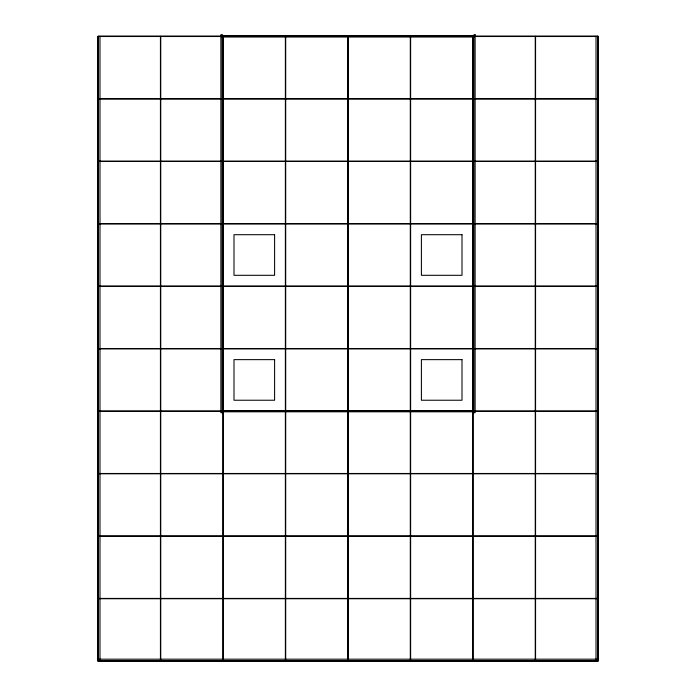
<?xml version="1.0" encoding="UTF-8"?>
<svg xmlns="http://www.w3.org/2000/svg" width="696" height="696" viewBox="0 0 696 696"><rect width="100%" height="100%" fill="white"/><g stroke="black" fill="none" stroke-linecap="round" stroke-linejoin="round"><path stroke-width="1.04" d="M98.127 36.514L597.873 36.514M98.127 98.675L597.873 98.675M98.127 98.989L597.873 98.989M98.127 161.141L597.873 161.141M98.127 161.455L597.873 161.455M98.127 223.607L597.873 223.607M98.127 223.921L597.873 223.921M98.127 286.082L597.873 286.082M98.127 286.387L597.873 286.387M98.127 348.548L597.873 348.548M98.127 348.861L597.873 348.861M98.127 411.014L597.873 411.014M98.127 411.327L597.873 411.327M98.127 473.48L597.873 473.48M98.127 473.793L597.873 473.793M98.127 535.955L597.873 535.955M98.127 536.259L597.873 536.259M98.127 598.421L597.873 598.421M98.127 598.734L597.873 598.734M98.127 659.173L597.873 659.173M98.127 660.887L597.873 660.887M597.716 36.366L597.716 661.043M596.002 36.366L596.002 661.043M535.563 36.366L535.563 661.043M535.25 36.366L535.25 661.043M473.089 36.366L473.089 661.043M472.941 36.366L472.941 411.171L223.059 411.171L223.059 36.366M472.784 36.366L472.784 661.043M410.623 36.366L410.623 661.043M410.309 36.366L410.309 661.043M348.157 36.366L348.157 661.043M347.843 36.366L347.843 661.043M285.691 36.366L285.691 661.043M285.377 36.366L285.377 661.043M223.216 36.366L223.216 661.043M222.911 36.366L222.911 661.043M160.75 36.366L160.75 661.043M160.437 36.366L160.437 661.043M99.998 36.366L99.998 661.043M98.284 36.366L98.284 661.043M222.128 34.8L220.876 34.8L220.876 412.737L222.128 412.737L222.128 34.8M475.124 34.8L473.872 34.8L473.872 412.737L475.124 412.737L475.124 34.8M474.498 35.74L221.502 35.74L221.502 36.984L474.498 36.984L474.498 35.74M597.873 36.209L98.127 36.209L98.127 661.2L597.873 661.2L597.873 36.209M598.029 36.366L97.971 36.366L97.971 661.043L598.029 661.043L598.029 36.366M274.598 234.7L233.995 234.7L233.995 275.303L274.598 275.303L274.598 234.7M462.005 234.7L421.402 234.7L421.402 275.303L462.005 275.303L462.005 234.7M274.598 359.632L233.995 359.632L233.995 400.235L274.598 400.235L274.598 359.632M462.005 359.632L421.402 359.632L421.402 400.235L462.005 400.235L462.005 359.632M474.498 410.544L221.502 410.544L221.502 411.797L474.498 411.797L474.498 410.544"/></g></svg>
